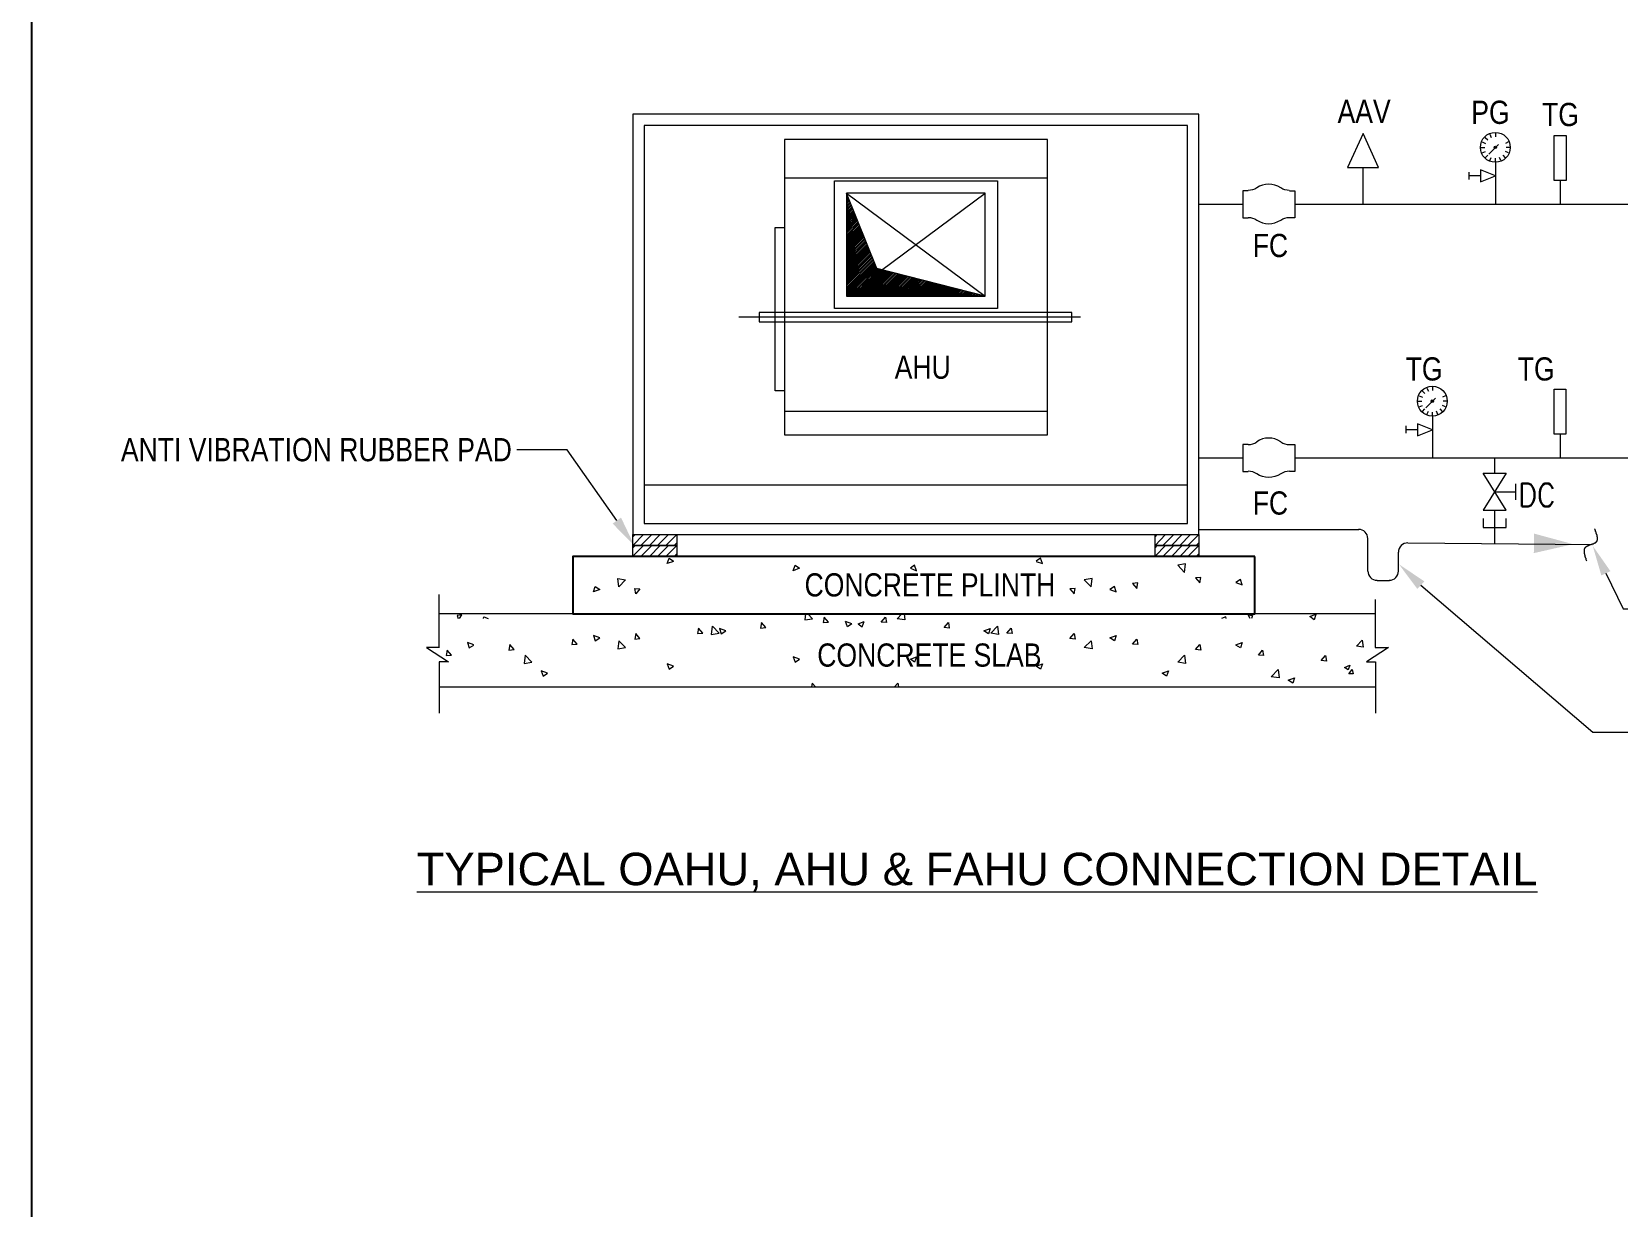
# Model space of a CAD drawing. Header units: millimetres. Extents: x -95178 to 274693, y -2232 to 263302.
# Drawn here: x 37907 to 55019, y 29185 to 41866 of the extents above; entities that cross this region are included whole.
import ezdxf

# ---------------------------------------------------------------- set-up
doc = ezdxf.new("R2010")
doc.units = ezdxf.units.MM
for name, color, linetype, true_color in [('76-10767-XM-MECH-DETAIL$0$PDF_H-EQPT-213', 7, 'Continuous', 0xdd6ddd), ('76-10767-XM-MECH-DETAIL$0$PDF_XR-STANDARD DETAILS$0$A-RC', 40, 'Continuous', 0xffbf00), ('76-10767-XM-MECH-DETAIL$0$PDF_XR-STANDARD DETAILS$0$AC-CHW-PIPES', 120, 'Continuous', 0x00ffbf)]:
    doc.layers.add(name, color=color, linetype=linetype, true_color=true_color)
for name, color, linetype in [('76-10767-XM-MECH-DETAIL$0$PDF_XR-STANDARD DETAILS$0$AC-CHWP', 7, 'Continuous'), ('76-10767-XM-MECH-DETAIL$0$PDF_XR-STANDARD DETAILS$0$AC-DIM', 7, 'Continuous'), ('76-10767-XM-MECH-DETAIL$0$PDF_XR-STANDARD DETAILS$0$AC-EQPT', 7, 'Continuous'), ('76-10767-XM-MECH-DETAIL$0$PDF_XR-STANDARD DETAILS$0$AC-FOUND', 7, 'Continuous'), ('76-10767-XM-MECH-DETAIL$0$PDF_XR-STANDARD DETAILS$0$AC-INSULATION', 7, 'Continuous'), ('76-10767-XM-MECH-DETAIL$0$PDF_XR-STANDARD DETAILS$0$AC-SA-DUCT', 7, 'Continuous'), ('76-10767-XM-MECH-DETAIL$0$PDF_XR-STANDARD DETAILS$0$AC-TXT', 7, 'Continuous'), ('76-10767-XM-MECH-DETAIL$0$PDF_XR-STANDARD DETAILS$0$AC-VALVES', 7, 'Continuous'), ('76-10767-XM-MECH-DETAIL$0$PDF_XR-STANDARD DETAILS$0$ARCH', 7, 'Continuous'), ('76-10767-XM-MECH-DETAIL$0$TBK-AS-SHOP$0$25', 7, 'Continuous')]:
    doc.layers.add(name, color=color, linetype=linetype)
doc.layers.add('76-10767-XM-MECH-DETAIL$0$TTB TXT', color=7, linetype='Continuous', lineweight=18)
doc.styles.add('76-10767-XM-MECH-DETAIL$0$GHD Standard Arial', font='ARIALN.TTF')
doc.styles.add('76-10767-XM-MECH-DETAIL$0$pamagat', font='arial.ttf', dxfattribs={"height": 5})

msp = doc.modelspace()

# ---------------------------------------------------------------- linework, layer by layer
for points in [[(37907.159, 54546.49), (108319.436, 54546.49), (108319.436, -2232.437), (37907.159, -2232.437)], [(51097.11, 36206.321), (43743.205, 36206.321), (43743.205, 35587.869), (51097.11, 35587.869)]]:
    msp.add_lwpolyline(points, close=True)
at = {"layer": '76-10767-XM-MECH-DETAIL$0$PDF_H-EQPT-213', "color": 7, "lineweight": 13}
for points in [[(53583.291, 40725.503), (53611.647, 40699.725)], [(53634.848, 40759.015), (53647.737, 40725.503)], [(53694.138, 40771.904), (53694.138, 40733.237)], [(53539.467, 40617.234), (53578.135, 40617.234)], [(53549.779, 40676.524), (53585.869, 40661.057)], [(53549.779, 40557.944), (53585.869, 40573.411)], [(53727.65, 40650.746), (53621.958, 40545.055)], [(53835.919, 40676.524), (53802.407, 40661.057)], [(53835.919, 40557.944), (53802.407, 40573.411)], [(53848.808, 40617.234), (53810.141, 40617.234)], [(53583.291, 40506.387), (53611.647, 40534.743)], [(53634.848, 40475.453), (53647.737, 40508.965)], [(53694.138, 40462.564), (53694.138, 40501.231)], [(53694.138, 40454.83), (53694.138, 40006.286)], [(53753.428, 40475.453), (53737.961, 40508.965)], [(53802.407, 40506.387), (53776.629, 40534.743)], [(53410.575, 40271.804), (53410.575, 40351.717)], [(53531.734, 40310.471), (53410.575, 40310.471)], [(54390.922, 40261.492), (54390.922, 40006.286)], [(52906.225, 37987.838), (52932.003, 37962.059)], [(52955.204, 38021.349), (52970.671, 37987.838)], [(53014.494, 38034.239), (53014.494, 37995.571)], [(52859.824, 37879.568), (52898.491, 37879.568)], [(52872.713, 37938.859), (52906.225, 37923.392)], [(52872.713, 37820.278), (52906.225, 37833.167)], [(53048.006, 37913.08), (52942.314, 37807.389)], [(53156.275, 37938.859), (53122.763, 37923.392)], [(53156.275, 37820.278), (53122.763, 37833.167)], [(53169.164, 37879.568), (53130.497, 37879.568)], [(52906.225, 37768.721), (52932.003, 37797.077)], [(52955.204, 37735.209), (52970.671, 37771.299)], [(53014.494, 37724.898), (53014.494, 37763.565)], [(53014.494, 37717.164), (53014.494, 37268.62)], [(53073.784, 37735.209), (53058.317, 37771.299)], [(53122.763, 37768.721), (53096.985, 37797.077)], [(52730.932, 37534.138), (52730.932, 37614.051)], [(52852.09, 37572.805), (52730.932, 37572.805)], [(54390.922, 37523.826), (54390.922, 37268.62)]]:
    msp.add_lwpolyline(points, dxfattribs=at)
for points in [[(54329.054, 40746.126), (54455.368, 40746.126), (54455.368, 40261.492), (54329.054, 40261.492)], [(53531.734, 40374.917), (53531.734, 40246.025), (53694.138, 40310.471)], [(54326.476, 38008.46), (54452.791, 38008.46), (54452.791, 37523.826), (54326.476, 37523.826)], [(52852.09, 37637.251), (52852.09, 37508.359), (53014.494, 37572.805)]]:
    msp.add_lwpolyline(points, close=True, dxfattribs=at)
for centre, radius in [((53692.849, 40618.523, 0), 161.115), ((53692.849, 40618.523, 0), 14.178), ((53013.205, 37880.857, 0), 161.115), ((53013.205, 37880.857, 0), 14.178)]:
    msp.add_circle(centre, radius, dxfattribs=at)
at = {"layer": '76-10767-XM-MECH-DETAIL$0$PDF_XR-STANDARD DETAILS$0$A-RC', "color": 7, "lineweight": 13}
for points in [[(52399.843, 35587.869), (42302.664, 35587.869)], [(42302.664, 34799.05), (52399.843, 34799.05)]]:
    msp.add_lwpolyline(points, dxfattribs=at)
at = {"layer": '76-10767-XM-MECH-DETAIL$0$PDF_XR-STANDARD DETAILS$0$AC-CHW-PIPES', "color": 7, "lineweight": 13}
for points in [[(50495.039, 40006.286), (50969.361, 40006.286)], [(51531.33, 40006.286), (56351.387, 40006.286)], [(50495.039, 37268.62), (50969.361, 37268.62)], [(51531.33, 37268.62), (55950.633, 37268.62)], [(50495.039, 36497.846), (52219.613, 36497.846)], [(52317.571, 36046.724), (52317.571, 36397.31)], [(52750.648, 36353.487), (54735.585, 36335.442)], [(52647.535, 36046.724), (52647.535, 36250.374)], [(52418.107, 35946.188), (52549.577, 35946.188)]]:
    msp.add_lwpolyline(points, dxfattribs=at)
for centre, start, end in [((52218.325, 36398.599, 0), 0.0000055, 89.9999945), ((52746.782, 36251.662, 0), 88.5223703, 179.9999823), ((52416.818, 36048.013, 0), 180.0000055, 269.9999945), ((52548.288, 36048.013, 0), 270.0000055, 359.9999945)]:
    msp.add_arc(centre, 99.247, start, end, dxfattribs=at)
msp.add_solid([(54531.171, 36337.845, 0), (54111.627, 36451.915, 0), (54107.761, 36241.176, 0)], dxfattribs=at)
at = {"layer": '76-10767-XM-MECH-DETAIL$0$PDF_XR-STANDARD DETAILS$0$AC-CHWP', "color": 8, "lineweight": 5}
for points in [[(44828.255, 36152.416), (44761.231, 36129.215), (44781.854, 36185.928), (44828.255, 36154.993)], [(48742.108, 36152.416), (48809.131, 36129.215), (48788.509, 36185.928), (48742.108, 36154.993)], [(50894.604, 35922.988), (50961.628, 35899.787), (50943.583, 35956.5), (50894.604, 35925.566)], [(45245.865, 35453.821), (45235.553, 35363.597), (45320.622, 35376.486), (45248.443, 35453.821)], [(46253.8, 35587.869), (46246.067, 35520.845), (46328.557, 35533.734), (46277.001, 35587.869)], [(46751.323, 35479.599), (46684.299, 35505.378)], [(46751.323, 35477.022), (46704.922, 35446.088), (46684.299, 35502.8)], [(46819.039, 35479.599), (46886.063, 35505.378)], [(46819.039, 35477.022), (46865.44, 35446.088), (46886.063, 35502.8)], [(47316.562, 35587.869), (47324.296, 35520.845), (47241.805, 35533.734), (47293.362, 35587.869)], [(48324.498, 35453.821), (48334.809, 35363.597), (48249.74, 35376.486), (48321.92, 35453.821)], [(51755.602, 35580.135), (51737.557, 35523.423), (51691.156, 35556.935), (51755.602, 35582.713)], [(42675.758, 35252.75), (42608.735, 35275.95), (42626.779, 35219.238), (42675.758, 35250.172)], [(50894.604, 35252.75), (50961.628, 35275.95), (50943.583, 35219.238), (50894.604, 35250.172)], [(44828.255, 35023.322), (44761.231, 35046.522), (44781.854, 34989.81), (44828.255, 35020.744)], [(48742.108, 35023.322), (48809.131, 35046.522), (48788.509, 34989.81), (48742.108, 35020.744)], [(46359.491, 34799.05), (46323.402, 34840.295), (46315.668, 34799.05)], [(47210.871, 34799.05), (47246.961, 34840.295), (47254.694, 34799.05)]]:
    msp.add_lwpolyline(points, dxfattribs=at)
for points in [[(46119.752, 36051.88), (46140.375, 36111.17), (46186.776, 36077.658)], [(47450.61, 36051.88), (47429.987, 36111.17), (47383.586, 36077.658)], [(50350.68, 36124.059), (50268.189, 36111.17), (50340.368, 36033.835)], [(44227.618, 35966.811), (44312.687, 35953.922), (44237.929, 35879.165)], [(49342.744, 35966.811), (49257.676, 35953.922), (49332.433, 35879.165)], [(50505.35, 35920.41), (50515.661, 35979.7), (50458.949, 35974.545)], [(43967.256, 35822.452), (43985.301, 35881.742), (44034.28, 35848.231)], [(44420.956, 35801.829), (44410.645, 35861.12), (44467.357, 35855.964)], [(49149.406, 35801.829), (49159.718, 35861.12), (49103.005, 35855.964)], [(49603.106, 35822.452), (49585.061, 35881.742), (49536.082, 35848.231)], [(49827.378, 35861.12), (49837.69, 35920.41), (49780.977, 35915.254)], [(45098.928, 35433.198), (45088.616, 35373.908), (45145.329, 35379.064)], [(45325.778, 35428.043), (45343.823, 35371.33), (45392.802, 35402.264)], [(45776.9, 35492.489), (45766.588, 35433.198), (45823.301, 35438.354)], [(46454.872, 35551.779), (46444.56, 35492.489), (46501.273, 35497.644)], [(47115.491, 35551.779), (47125.802, 35492.489), (47069.09, 35497.644)], [(47793.463, 35492.489), (47803.774, 35433.198), (47747.061, 35438.354)], [(48244.585, 35428.043), (48226.54, 35371.33), (48177.561, 35402.264)], [(48471.434, 35433.198), (48481.746, 35373.908), (48425.033, 35379.064)], [(43065.012, 35255.327), (43054.701, 35196.037), (43111.413, 35201.193)], [(43742.984, 35314.618), (43732.673, 35255.327), (43789.385, 35260.483)], [(43967.256, 35353.285), (43985.301, 35293.995), (44034.28, 35327.507)], [(44227.618, 35208.926), (44312.687, 35221.815), (44237.929, 35296.573)], [(44420.956, 35373.908), (44410.645, 35314.618), (44467.357, 35319.773)], [(49149.406, 35373.908), (49159.718, 35314.618), (49103.005, 35319.773)], [(49342.744, 35208.926), (49257.676, 35221.815), (49332.433, 35296.573)], [(49603.106, 35353.285), (49585.061, 35293.995), (49536.082, 35327.507)], [(49827.378, 35314.618), (49837.69, 35255.327), (49780.977, 35260.483)], [(50505.35, 35255.327), (50515.661, 35196.037), (50458.949, 35201.193)], [(42387.04, 35196.037), (42376.729, 35136.747), (42433.442, 35141.902)], [(43219.683, 35051.678), (43302.174, 35064.567), (43229.994, 35141.902)], [(46119.752, 35123.858), (46140.375, 35064.567), (46186.776, 35098.079)], [(47450.61, 35123.858), (47429.987, 35064.567), (47383.586, 35098.079)], [(50350.68, 35051.678), (50268.189, 35064.567), (50340.368, 35141.902)], [(51183.322, 35196.037), (51193.633, 35136.747), (51136.921, 35141.902)], [(51861.294, 35136.747), (51871.605, 35077.456), (51814.893, 35082.612)], [(43402.709, 34971.765), (43423.332, 34915.053), (43469.733, 34945.987)], [(50167.653, 34971.765), (50147.03, 34915.053), (50100.629, 34945.987)], [(51361.193, 34894.43), (51276.124, 34907.319), (51350.881, 34984.654)], [(51526.175, 34897.008), (51508.13, 34837.717), (51459.151, 34871.229)]]:
    msp.add_lwpolyline(points, close=True, dxfattribs=at)
at = {"layer": '76-10767-XM-MECH-DETAIL$0$PDF_XR-STANDARD DETAILS$0$AC-DIM', "color": 7, "lineweight": 5}
for points in [[(44216.473, 36593.226), (43680.282, 37356.267), (43138.936, 37356.267)], [(54885.1, 36023.524), (55073.282, 35639.425), (55307.866, 35639.425)], [(52889.852, 35894.632), (54745.896, 34309.212), (55269.198, 34309.212)]]:
    msp.add_lwpolyline(points, dxfattribs=at)
for points in [[(44172.65, 36559.714, 0), (44407.233, 36322.553, 0), (44262.874, 36624.16, 0)], [(54836.121, 36000.323, 0), (54743.319, 36319.975, 0), (54934.079, 36046.724, 0)], [(52851.184, 35855.964, 0), (52652.691, 36121.482, 0), (52928.519, 35935.877, 0)]]:
    msp.add_solid(points, dxfattribs=at)
at = {"layer": '76-10767-XM-MECH-DETAIL$0$PDF_XR-STANDARD DETAILS$0$AC-EQPT', "color": 7, "lineweight": 5}
for points in [[(50495.039, 36441.134), (50495.039, 40975.554), (44390.714, 40975.554), (44390.714, 36441.134)], [(50373.88, 40854.395), (44511.873, 40854.395), (44511.873, 36559.714), (50373.88, 36559.714)], [(48863.266, 40287.271), (46025.065, 40287.271), (46025.065, 37771.299), (48863.266, 37771.299)], [(48321.92, 40258.161), (48321.92, 38879.017), (46563.833, 38879.017), (46563.833, 40258.161)], [(46695.303, 39013.064), (48190.45, 39013.064), (48190.45, 40124.113), (46695.303, 40124.113)], [(48190.45, 39013.064), (47022.689, 39312.094), (46695.303, 40124.113)], [(49126.206, 38737.065), (49126.206, 38837.601), (45754.391, 38837.601), (45754.391, 38737.065)]]:
    msp.add_lwpolyline(points, close=True, dxfattribs=at)
for points in [[(48863.266, 40287.271), (48863.266, 40704.881), (46025.065, 40704.881), (46025.065, 40287.271)], [(46695.303, 39013.064), (48190.45, 40124.113)], [(46695.303, 40113.802), (46697.881, 40116.38)], [(46695.303, 40095.757), (46703.036, 40103.49)], [(46695.303, 40077.712), (46708.192, 40090.601)], [(46695.303, 40059.667), (46713.348, 40077.712)], [(46695.303, 40041.622), (46718.503, 40067.401)], [(46695.303, 40026.155), (46723.659, 40054.512)], [(46695.303, 40008.11), (46728.815, 40041.622)], [(46695.303, 39990.066), (46733.97, 40028.733)], [(46695.303, 39972.021), (46739.126, 40015.844)], [(46695.303, 39953.976), (46744.282, 40002.955)], [(46695.303, 39935.931), (46749.437, 39990.066)], [(46695.303, 39920.464), (46754.593, 39977.176)], [(46695.303, 39902.419), (46759.749, 39966.865)], [(46695.303, 39884.374), (46764.905, 39953.976)], [(46695.303, 39866.329), (46770.06, 39941.087)], [(46695.303, 39848.284), (46775.216, 39928.197)], [(46695.303, 39830.239), (46780.372, 39915.308)], [(46695.303, 39812.195), (46785.527, 39902.419)], [(46695.303, 39796.728), (46790.683, 39889.53)], [(46695.303, 39778.683), (46795.839, 39876.641)], [(46025.065, 37990.415), (45924.529, 37990.415), (45924.529, 39753.658), (46025.065, 39753.658)], [(46695.303, 39760.638), (46800.994, 39866.329)], [(46695.303, 39742.593), (46806.15, 39853.44)], [(46695.303, 39724.548), (46808.728, 39840.551)], [(46695.303, 39706.503), (46813.883, 39827.662)], [(46695.303, 39691.036), (46819.039, 39814.772)], [(46695.303, 39672.991), (46824.195, 39801.883)], [(46695.303, 39654.946), (46829.351, 39788.994)], [(46695.303, 39636.901), (46834.506, 39776.105)], [(46695.303, 39618.857), (46839.662, 39765.793)], [(46695.303, 39600.812), (46844.818, 39752.904)], [(46695.303, 39585.345), (46849.973, 39740.015)], [(46695.303, 39567.3), (46855.129, 39727.126)], [(46695.303, 39549.255), (46860.285, 39714.237)], [(46695.303, 39531.21), (46865.44, 39701.347)], [(46695.303, 39513.165), (46870.596, 39688.458)], [(46695.303, 39495.12), (46875.752, 39675.569)], [(46695.303, 39479.653), (46880.907, 39665.258)], [(46695.303, 39461.608), (46886.063, 39652.369)], [(46695.303, 39443.563), (46891.219, 39639.479)], [(46695.303, 39425.519), (46896.374, 39626.59)], [(46695.303, 39407.474), (46901.53, 39613.701)], [(46695.303, 39389.429), (46906.686, 39600.812)], [(46695.303, 39373.962), (46911.841, 39587.923)], [(46695.303, 39355.917), (46916.997, 39575.033)], [(46695.303, 39337.872), (46922.153, 39564.722)], [(46695.303, 39319.827), (46927.308, 39551.833)], [(46695.303, 39301.782), (46932.464, 39538.944)], [(46695.303, 39283.737), (46937.62, 39526.054)], [(46695.303, 39265.693), (46942.775, 39513.165)], [(46695.303, 39250.226), (46945.353, 39500.276)], [(46695.303, 39232.181), (46950.509, 39487.387)], [(46695.303, 39214.136), (46955.665, 39474.498)], [(46695.303, 39196.091), (46960.82, 39464.186)], [(46695.303, 39178.046), (46965.976, 39451.297)], [(46695.303, 39160.001), (46971.132, 39438.408)], [(46695.303, 39144.534), (46976.287, 39425.519)], [(46695.303, 39126.489), (46981.443, 39412.629)], [(46695.303, 39108.444), (46986.599, 39399.74)], [(46695.303, 39090.399), (46991.754, 39386.851)], [(46695.303, 39072.355), (46996.91, 39373.962)], [(46695.303, 39054.31), (47002.066, 39363.65)], [(46695.303, 39038.843), (47007.221, 39350.761)], [(46695.303, 39020.798), (47012.377, 39337.872)], [(46705.614, 39013.064), (46731.393, 39038.843), (47017.533, 39324.983)], [(46721.081, 39013.064), (46800.994, 39090.399), (47022.689, 39312.094)], [(46739.126, 39013.064), (46868.018, 39141.956), (47035.578, 39306.938)], [(46757.171, 39013.064), (46937.62, 39193.513), (47051.045, 39304.36)], [(46775.216, 39013.064), (47007.221, 39245.07), (47063.934, 39301.782)], [(46793.261, 39013.064), (47076.823, 39294.049), (47076.823, 39296.627)], [(46811.306, 39013.064), (47092.29, 39294.049)], [(46826.773, 39013.064), (47105.179, 39288.893)], [(46844.818, 39013.064), (47120.646, 39286.315)], [(46862.862, 39013.064), (47133.536, 39283.737)], [(46880.907, 39013.064), (47149.003, 39278.582)], [(46898.952, 39013.064), (47161.892, 39276.004)], [(46916.997, 39013.064), (47177.359, 39270.848)], [(46932.464, 39013.064), (47190.248, 39268.27)], [(46950.509, 39013.064), (47203.137, 39265.693)], [(46968.554, 39013.064), (47218.604, 39260.537)], [(46986.599, 39013.064), (47231.494, 39257.959)], [(47004.644, 39013.064), (47246.961, 39252.803)], [(47022.689, 39013.064), (47259.85, 39250.226)], [(47040.733, 39013.064), (47275.317, 39247.648)], [(47056.2, 39013.064), (47288.206, 39242.492)], [(47074.245, 39013.064), (47303.673, 39239.914)], [(47092.29, 39013.064), (47316.562, 39234.758)], [(47110.335, 39013.064), (47329.451, 39232.181)], [(47128.38, 39013.064), (47344.918, 39229.603)], [(47146.425, 39013.064), (47357.808, 39224.447)], [(47161.892, 39013.064), (47373.275, 39221.869)], [(47179.937, 39013.064), (47386.164, 39216.714)], [(47197.982, 39013.064), (47401.631, 39214.136)], [(47216.026, 39013.064), (47414.52, 39211.558)], [(47234.071, 39013.064), (47429.987, 39206.402)], [(47252.116, 39013.064), (47442.876, 39203.824)], [(47267.583, 39013.064), (47442.876, 39185.78), (47455.766, 39201.247)], [(47285.628, 39013.064), (47442.876, 39167.735), (47471.233, 39196.091)], [(47303.673, 39013.064), (47442.876, 39152.268), (47484.122, 39193.513)], [(47321.718, 39013.064), (47442.876, 39134.223), (47499.589, 39188.357)], [(47339.763, 39013.064), (47442.876, 39116.178), (47512.478, 39185.78)], [(47357.808, 39013.064), (47442.876, 39098.133), (47527.945, 39183.202)], [(47373.275, 39013.064), (47442.876, 39080.088), (47540.834, 39178.046)], [(47391.32, 39013.064), (47442.876, 39062.043), (47556.301, 39175.468)], [(47409.364, 39013.064), (47442.876, 39046.576), (47569.191, 39170.312)], [(47427.409, 39013.064), (47442.876, 39028.531), (47582.08, 39167.735)], [(47445.454, 39013.064), (47597.547, 39165.157)], [(47463.499, 39013.064), (47610.436, 39160.001)], [(47478.966, 39013.064), (47625.903, 39157.423)], [(47497.011, 39013.064), (47638.792, 39152.268)], [(47515.056, 39013.064), (47654.259, 39149.69)], [(47533.101, 39013.064), (47667.148, 39147.112)], [(47551.146, 39013.064), (47680.038, 39141.956)], [(47569.191, 39013.064), (47695.505, 39139.378)], [(47584.658, 39013.064), (47708.394, 39134.223)], [(47602.702, 39013.064), (47723.861, 39131.645)], [(47620.747, 39013.064), (47736.75, 39129.067)], [(47638.792, 39013.064), (47752.217, 39123.911)], [(47656.837, 39013.064), (47765.106, 39121.334)], [(47674.882, 39013.064), (47780.573, 39116.178)], [(47692.927, 39013.064), (47793.463, 39113.6)], [(47708.394, 39013.064), (47806.352, 39111.022)], [(47726.439, 39013.064), (47821.819, 39105.866)], [(47744.484, 39013.064), (47834.708, 39103.289)], [(47762.529, 39013.064), (47850.175, 39098.133)], [(47780.573, 39013.064), (47863.064, 39095.555)], [(47798.618, 39013.064), (47878.531, 39092.977)], [(47814.085, 39013.064), (47891.421, 39087.822)], [(47832.13, 39013.064), (47906.888, 39085.244)], [(47850.175, 39013.064), (47919.777, 39080.088)], [(47868.22, 39013.064), (47932.666, 39077.51)], [(47886.265, 39013.064), (47948.133, 39074.932)], [(47904.31, 39013.064), (47961.022, 39069.777)], [(47919.777, 39013.064), (47976.489, 39067.199)], [(47937.822, 39013.064), (47989.378, 39062.043)], [(47955.867, 39013.064), (48004.845, 39059.465)], [(47973.911, 39013.064), (48017.735, 39056.888)], [(47991.956, 39013.064), (48033.202, 39051.732)], [(48010.001, 39013.064), (48046.091, 39049.154)], [(48025.468, 39013.064), (48058.98, 39046.576)], [(48043.513, 39013.064), (48074.447, 39041.42)], [(48061.558, 39013.064), (48087.336, 39038.843)], [(48079.603, 39013.064), (48102.803, 39033.687)], [(48097.648, 39013.064), (48115.693, 39031.109)], [(48115.693, 39013.064), (48131.16, 39028.531)], [(48131.16, 39013.064), (48144.049, 39023.376)], [(48149.204, 39013.064), (48159.516, 39020.798)], [(48167.249, 39013.064), (48172.405, 39015.642)], [(45535.275, 38788.622), (49219.008, 38788.622)], [(46025.065, 37771.299), (46025.065, 37518.671), (48863.266, 37518.671), (48863.266, 37771.299)], [(44511.873, 36977.324), (50373.88, 36977.324)], [(53683.826, 36518.469), (53683.826, 36345.754)]]:
    msp.add_lwpolyline(points, dxfattribs=at)
at = {"layer": '76-10767-XM-MECH-DETAIL$0$PDF_XR-STANDARD DETAILS$0$AC-FOUND', "color": 7, "lineweight": 5}
for points in [[(44390.714, 36415.355), (44416.492, 36441.134)], [(44390.714, 36325.131), (44506.717, 36441.134)], [(44390.714, 36299.352), (44416.492, 36322.553)], [(44390.714, 36209.128), (44506.717, 36322.553)], [(44478.361, 36322.553), (44594.363, 36441.134)], [(44478.361, 36206.55), (44594.363, 36322.553)], [(44568.585, 36322.553), (44684.588, 36441.134)], [(44568.585, 36206.55), (44684.588, 36322.553)], [(44656.232, 36322.553), (44774.812, 36441.134)], [(44656.232, 36206.55), (44774.812, 36322.553)], [(44746.456, 36322.553), (44865.037, 36441.134)], [(44746.456, 36206.55), (44865.037, 36322.553)], [(44836.68, 36322.553), (44865.037, 36350.909)], [(50023.294, 36415.355), (50046.495, 36441.134)], [(50023.294, 36325.131), (50136.719, 36441.134)], [(50023.294, 36299.352), (50046.495, 36322.553)], [(50023.294, 36209.128), (50136.719, 36322.553)], [(50108.363, 36322.553), (50224.366, 36441.134)], [(50108.363, 36206.55), (50224.366, 36322.553)], [(50198.587, 36322.553), (50314.59, 36441.134)], [(50198.587, 36206.55), (50314.59, 36322.553)], [(50288.812, 36322.553), (50404.814, 36441.134)], [(50288.812, 36206.55), (50404.814, 36322.553)], [(50376.458, 36322.553), (50495.039, 36441.134)], [(50376.458, 36206.55), (50495.039, 36322.553)], [(50466.682, 36322.553), (50495.039, 36350.909)]]:
    msp.add_lwpolyline(points, dxfattribs=at)
for points in [[(44865.037, 36322.553), (44390.714, 36322.553), (44390.714, 36441.134), (44865.037, 36441.134)], [(44865.037, 36206.55), (44390.714, 36206.55), (44390.714, 36322.553), (44865.037, 36322.553)], [(50495.039, 36322.553), (50023.294, 36322.553), (50023.294, 36441.134), (50495.039, 36441.134)], [(50495.039, 36206.55), (50023.294, 36206.55), (50023.294, 36322.553), (50495.039, 36322.553)]]:
    msp.add_lwpolyline(points, close=True, dxfattribs=at)
at = {"layer": '76-10767-XM-MECH-DETAIL$0$PDF_XR-STANDARD DETAILS$0$AC-FOUND', "color": 8, "lineweight": 5}
for points in [[(44836.68, 36206.55), (44865.037, 36234.906)], [(50466.682, 36206.55), (50495.039, 36234.906)]]:
    msp.add_lwpolyline(points, dxfattribs=at)
at = {"layer": '76-10767-XM-MECH-DETAIL$0$PDF_XR-STANDARD DETAILS$0$AC-INSULATION', "color": 8, "lineweight": 9}
for points in [[(42521.088, 35536.312), (42544.289, 35574.979), (42495.31, 35567.246), (42508.199, 35536.312)], [(42521.088, 35536.312), (42544.289, 35574.979), (42495.31, 35567.246), (42508.199, 35536.312)], [(42781.45, 35536.312), (42784.028, 35554.357), (42830.429, 35536.312)], [(42781.45, 35536.312), (42784.028, 35554.357), (42830.429, 35536.312)], [(50788.912, 35536.312), (50786.335, 35554.357), (50739.933, 35536.312)], [(50788.912, 35536.312), (50786.335, 35554.357), (50739.933, 35536.312)], [(51049.274, 35536.312), (51026.074, 35574.979), (51075.053, 35567.246), (51062.163, 35536.312)], [(51049.274, 35536.312), (51026.074, 35574.979), (51075.053, 35567.246), (51062.163, 35536.312)]]:
    msp.add_lwpolyline(points, dxfattribs=at)
for points in [[(52266.015, 35226.971), (52193.835, 35237.282), (52255.703, 35301.728)], [(52124.233, 35031.055), (52106.189, 34982.076), (52067.521, 35007.855)], [(52150.012, 34987.232), (52160.323, 34938.253), (52111.344, 34940.831)]]:
    msp.add_lwpolyline(points, close=True, dxfattribs=at)
at = {"layer": '76-10767-XM-MECH-DETAIL$0$PDF_XR-STANDARD DETAILS$0$AC-SA-DUCT', "color": 7, "lineweight": 5}
msp.add_lwpolyline([(54678.873, 36154.993), (54676.295, 36162.727), (54673.717, 36167.883), (54673.717, 36170.46), (54673.717, 36175.616), (54671.139, 36178.194), (54671.139, 36183.35), (54668.561, 36185.928), (54668.561, 36188.505), (54668.561, 36191.083), (54665.983, 36191.083), (54665.983, 36193.661), (54665.983, 36196.239), (54665.983, 36198.817), (54663.406, 36201.395), (54663.406, 36203.972), (54663.406, 36206.55), (54663.406, 36209.128), (54660.828, 36211.706), (54660.828, 36214.284), (54660.828, 36216.862), (54660.828, 36219.439), (54658.25, 36219.439), (54658.25, 36222.017), (54658.25, 36224.595), (54658.25, 36227.173), (54658.25, 36229.751), (54658.25, 36232.329), (54655.672, 36232.329), (54655.672, 36234.906), (54655.672, 36237.484), (54655.672, 36240.062), (54655.672, 36242.64), (54655.672, 36245.218), (54655.672, 36247.796), (54653.094, 36250.374), (54653.094, 36252.951), (54653.094, 36255.529), (54653.094, 36258.107), (54653.094, 36260.685), (54653.094, 36263.263), (54653.094, 36265.841), (54653.094, 36268.418), (54653.094, 36270.996), (54653.094, 36273.574), (54655.672, 36273.574), (54655.672, 36276.152), (54655.672, 36278.73), (54655.672, 36281.308), (54655.672, 36283.885), (54655.672, 36286.463), (54658.25, 36286.463), (54658.25, 36289.041), (54658.25, 36291.619), (54658.25, 36294.197), (54660.828, 36294.197), (54660.828, 36296.775), (54663.406, 36299.352), (54663.406, 36301.93), (54665.983, 36301.93), (54665.983, 36304.508), (54668.561, 36304.508), (54668.561, 36307.086), (54671.139, 36309.664), (54673.717, 36312.242), (54676.295, 36312.242), (54676.295, 36314.82), (54678.873, 36314.82), (54678.873, 36317.397), (54681.45, 36317.397), (54684.028, 36317.397), (54684.028, 36319.975), (54686.606, 36319.975), (54689.184, 36319.975), (54689.184, 36322.553), (54691.762, 36322.553), (54694.34, 36325.131), (54696.918, 36325.131), (54699.495, 36325.131), (54699.495, 36327.709), (54702.073, 36327.709), (54704.651, 36327.709), (54707.229, 36330.287), (54709.807, 36330.287), (54712.385, 36330.287), (54714.962, 36332.864), (54717.54, 36332.864), (54720.118, 36332.864), (54727.852, 36335.442), (54730.429, 36338.02), (54735.585, 36338.02), (54738.163, 36340.598), (54740.741, 36340.598), (54743.319, 36340.598), (54745.896, 36343.176), (54748.474, 36343.176), (54751.052, 36343.176), (54753.63, 36345.754), (54756.208, 36345.754), (54758.786, 36348.331), (54761.364, 36348.331), (54763.941, 36348.331), (54763.941, 36350.909), (54766.519, 36350.909), (54769.097, 36350.909), (54769.097, 36353.487), (54771.675, 36353.487), (54771.675, 36356.065), (54774.253, 36356.065), (54776.831, 36356.065), (54776.831, 36358.643), (54779.408, 36358.643), (54779.408, 36361.221), (54781.986, 36361.221), (54781.986, 36363.798), (54784.564, 36363.798), (54784.564, 36366.376), (54787.142, 36366.376), (54787.142, 36368.954), (54789.72, 36371.532), (54789.72, 36374.11), (54792.298, 36376.688), (54792.298, 36379.266), (54792.298, 36381.843), (54794.875, 36384.421), (54794.875, 36386.999), (54794.875, 36389.577), (54794.875, 36392.155), (54794.875, 36394.733), (54794.875, 36397.31), (54794.875, 36399.888), (54794.875, 36402.466), (54794.875, 36405.044), (54794.875, 36407.622), (54794.875, 36410.2), (54794.875, 36412.777), (54792.298, 36415.355), (54792.298, 36417.933), (54792.298, 36420.511), (54792.298, 36423.089), (54792.298, 36425.667), (54792.298, 36428.244), (54789.72, 36428.244), (54789.72, 36430.822), (54789.72, 36433.4), (54789.72, 36435.978), (54787.142, 36438.556), (54787.142, 36441.134), (54787.142, 36443.711), (54784.564, 36446.289), (54784.564, 36448.867), (54784.564, 36451.445), (54781.986, 36454.023), (54781.986, 36456.601), (54781.986, 36459.179), (54779.408, 36461.756), (54779.408, 36464.334), (54779.408, 36466.912), (54776.831, 36469.49), (54776.831, 36472.068), (54774.253, 36474.646), (54774.253, 36479.801), (54771.675, 36482.379), (54771.675, 36487.535), (54769.097, 36490.113), (54769.097, 36495.268), (54763.941, 36503.002)], dxfattribs=at)
at = {"layer": '76-10767-XM-MECH-DETAIL$0$PDF_XR-STANDARD DETAILS$0$AC-TXT', "color": 7, "lineweight": 30}
msp.add_lwpolyline([(53980.278, 36742.741), (53980.278, 36992.791), (54047.302, 36992.791), (54075.658, 36982.48), (54093.703, 36956.702), (54104.014, 36933.501), (54114.326, 36897.411), (54114.326, 36838.121), (54104.014, 36802.031), (54093.703, 36778.831), (54075.658, 36755.63), (54047.302, 36742.741)], close=True, dxfattribs=at)
msp.add_lwpolyline([(54312.819, 36933.501), (54302.508, 36956.702), (54284.463, 36982.48), (54266.418, 36992.791), (54227.751, 36992.791), (54209.706, 36982.48), (54189.083, 36956.702), (54178.772, 36933.501), (54171.038, 36897.411), (54171.038, 36838.121), (54178.772, 36802.031), (54189.083, 36778.831), (54209.706, 36755.63), (54227.751, 36742.741), (54266.418, 36742.741), (54284.463, 36755.63), (54302.508, 36778.831), (54312.819, 36802.031)], dxfattribs=at)
at = {"layer": '76-10767-XM-MECH-DETAIL$0$PDF_XR-STANDARD DETAILS$0$AC-VALVES', "color": 7, "lineweight": 5}
for points in [[(52266.015, 40766.749), (52098.455, 40400.696), (52433.574, 40400.696)], [(53810.141, 37103.638), (53560.09, 36704.073), (53810.141, 36704.073), (53560.09, 37103.638)]]:
    msp.add_lwpolyline(points, close=True, dxfattribs=at)
for points in [[(52266.015, 40006.286), (52266.015, 40400.696)], [(51028.652, 40150.645), (50969.361, 40150.645), (50969.361, 39859.349), (51028.652, 39859.349)], [(51472.04, 40150.645), (51531.33, 40150.645), (51531.33, 39859.349), (51472.04, 39859.349)], [(51028.652, 37412.979), (50969.361, 37412.979), (50969.361, 37121.683), (51028.652, 37121.683)], [(51472.04, 37412.979), (51531.33, 37412.979), (51531.33, 37121.683), (51472.04, 37121.683)], [(53683.826, 37268.62), (53683.826, 37103.638)], [(53913.254, 36817.498), (53913.254, 36987.636)], [(53683.826, 36902.567), (53913.254, 36902.567)], [(53683.826, 36704.073), (53683.826, 36518.469)], [(53560.09, 36616.427), (53560.09, 36518.469), (53810.141, 36518.469), (53810.141, 36616.427)]]:
    msp.add_lwpolyline(points, dxfattribs=at)
for points in [[(51470.751, 40153.223, -0.148434154), (51378.743, 40180.88, 0.303556137), (51119.371, 40180.88, -0.148434154), (51027.363, 40153.223)], [(51027.363, 39861.927, -0.148434154), (51119.371, 39834.27, 0.303556137), (51378.743, 39834.27, -0.148434154), (51470.751, 39861.927)], [(51470.751, 37124.261, 0.148434154), (51378.743, 37096.604, -0.303556137), (51119.791, 37096.204, 0.148434154), (51027.363, 37124.261)]]:
    msp.add_lwpolyline(points, format="xyb", dxfattribs=at)
for centre, radius, start, end in [((51249.057, 37249.286, 0), 233.294, 56.2280222, 123.7719778), ((51027.363, 37579.25, 0), 166.27, 269.999987, 303.7720004), ((51470.751, 37579.25, 0), 166.27, 236.2279996, 270.000013)]:
    msp.add_arc(centre, radius, start, end, dxfattribs=at)
at = {"layer": '76-10767-XM-MECH-DETAIL$0$PDF_XR-STANDARD DETAILS$0$ARCH', "color": 7, "lineweight": 5}
for points in [[(42302.664, 35224.393), (42302.664, 35796.674)], [(52399.843, 35224.393), (52399.843, 35740.513)], [(42305.242, 35224.393), (42163.461, 35224.393), (42400.622, 35069.723), (42302.664, 35069.723), (42302.664, 34515.487)], [(52397.265, 35224.393), (52539.047, 35224.393), (52301.885, 35069.723), (52399.843, 35069.723), (52399.843, 34515.487)]]:
    msp.add_lwpolyline(points, dxfattribs=at)

# ---------------------------------------------------------------- texts
at = {"layer": '76-10767-XM-MECH-DETAIL$0$TBK-AS-SHOP$0$25', "color": 7, "char_height": 250, "attachment_point": 1, "style": '76-10767-XM-MECH-DETAIL$0$GHD Standard Arial'}
for s, insert, width in [('AAV', (51990.937, 41131.226, 0), 535.80038), ('PG', (53433.594, 41121.656, 0), 535.80038), ('TG', (54196.56, 41097.694, 0), 535.80038), ('FC', (51076.274, 39684.996), 535.80038), ('AHU', (47214.656, 38372.284, 0), 3193.36059), ('TG', (52725.161, 38353.287, 0), 535.80038), ('TG', (53934.968, 38353.287, 0), 744.11297), ('ANTI VIBRATION RUBBER PAD', (38869.174, 37482.423, 0), 4246.37868), ('FC', (51076.274, 36907.088), 535.80038), ('CONCRETE PLINTH', (46242.687, 36023.816, 0), 3193.36059), ('CONCRETE SLAB', (46379.691, 35266.824, 0), 3193.36059)]:
    msp.add_mtext(s, dxfattribs=dict(at, insert=insert, width=width))
at = {"layer": '76-10767-XM-MECH-DETAIL$0$TTB TXT', "color": 7, "insert": (42059.822, 33009.318), "char_height": 350, "width": 14111.89733, "attachment_point": 1, "style": '76-10767-XM-MECH-DETAIL$0$pamagat'}
msp.add_mtext('{\\LTYPICAL OAHU, AHU & FAHU CONNECTION DETAIL}', dxfattribs=at)

doc.saveas('drawing.dxf')
